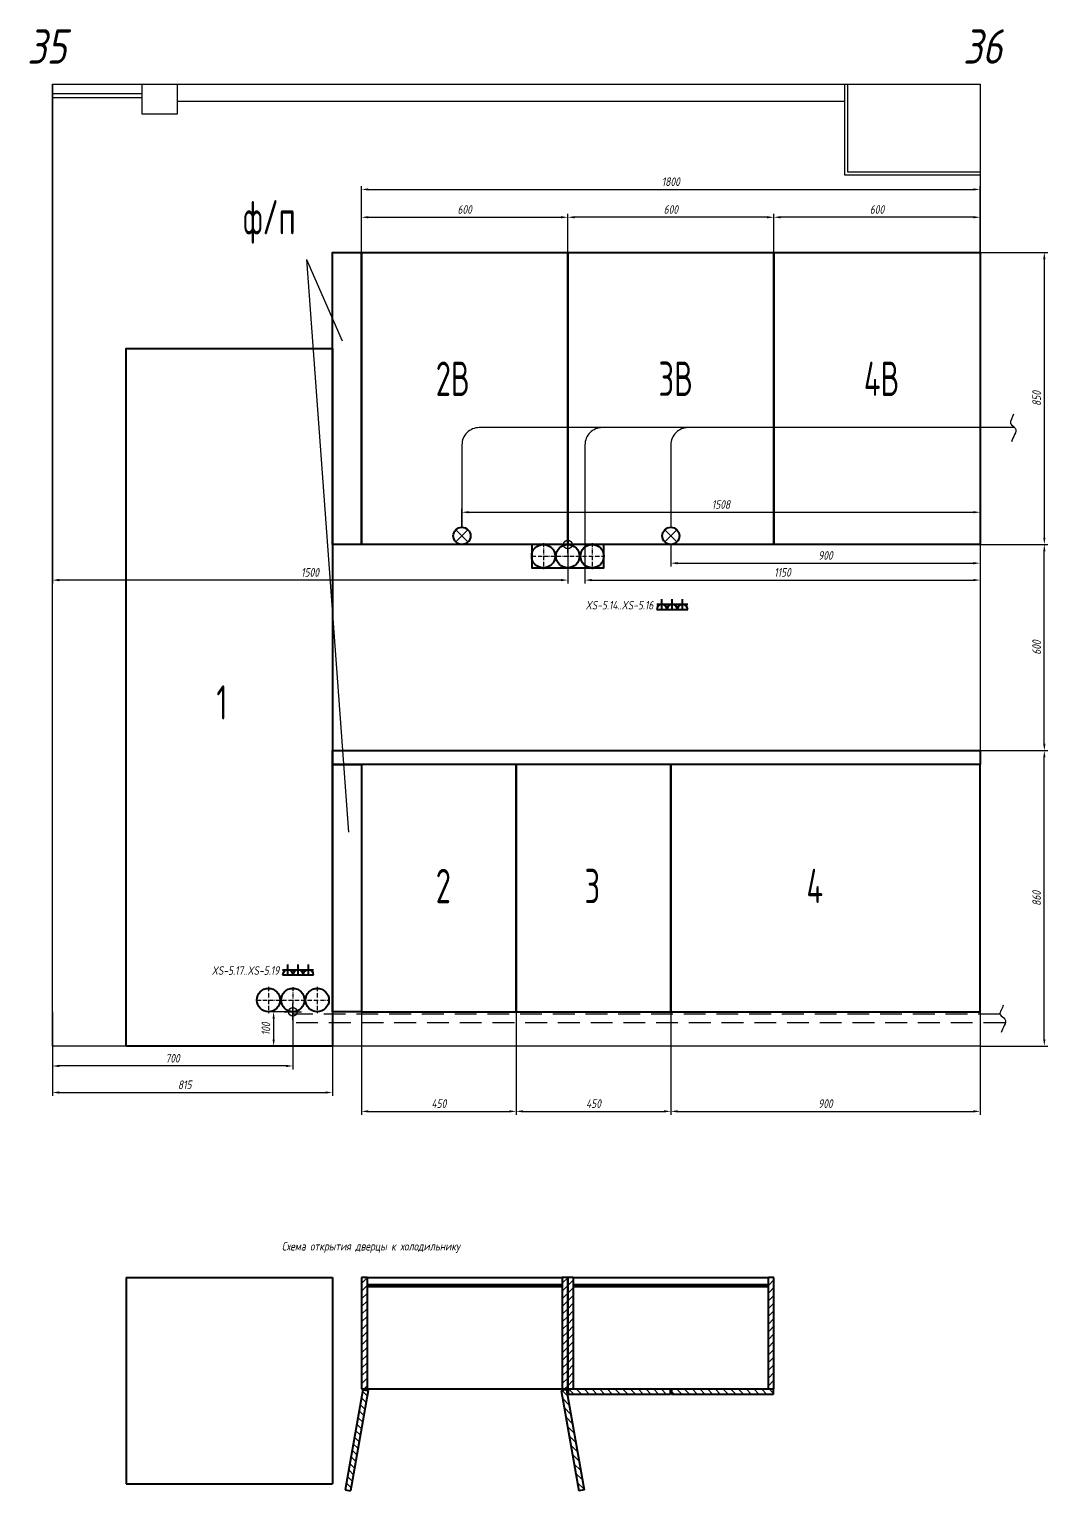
# Model space of a CAD drawing. Header units: millimetres. Extents: x -40374 to 56557, y -58468 to -14063.
# Drawn here: x 46896 to 49860, y -32633 to -28379 of the extents above; entities that cross this region are included whole.
import ezdxf
from ezdxf.enums import TextEntityAlignment as Align

# ---------------------------------------------------------------- set-up
doc = ezdxf.new("R2010")
doc.units = ezdxf.units.MM
doc.header["$PDMODE"] = 34
doc.header["$PDSIZE"] = 25
doc.linetypes.add('ACAD_ISO10W100', pattern=[18.5, 12, -3, 0.5, -3])
doc.linetypes.add('DASHED', pattern=[19.05, 12.7, -6.35])
for name, color, linetype in [('01 Черновое', 7, 'Continuous'), ('02 ЭОМ и СС', 7, 'Continuous'), ('03 Потолок', 7, 'Continuous'), ('04 Мебель', 5, 'Continuous'), ('11 Привязка размеры', 7, 'Continuous')]:
    doc.layers.add(name, color=color, linetype=linetype)
doc.layers.add('100 noprint', color=1, linetype='Continuous', plot=False)
doc.styles.add('GOST typeA', font='Gost.TTF')
doc.styles.get("Standard").update_dxf_attribs({"font": 'Ubuntu-R.ttf'})
doc.styles.add('ГОСТ-ISOCPEUR', font='isocpeui.ttf', dxfattribs={"width": 0.8})
doc.dimstyles.new('ISO-25', dxfattribs={"dimtxt": 2.5, "dimasz": 2.5, "dimexe": 1.25, "dimexo": 0.625, "dimtad": 1, "dimtxsty": 'Standard', "dimcen": 2.5, "dimadec": 0, "dimazin": 0, "dimtfac": 1, "dimtmove": 0, "dimatfit": 3, "dimfxl": 1, "dimarcsym": 0})
pattern_1 = [(45, (0, 1244.363), (-11.22532, 11.22532), [])]
pattern_2 = [(45, (0, 1244.363), (-2.24506403, 2.24506403), [])]
pattern_3 = [(135, (0, 1244.363), (-11.22532, -11.22532), [])]

# ---------------------------------------------------------------- blocks, each defined once
blk = doc.blocks.new('розетка скрытая трехполюсная')
at = {"color": 0, "lineweight": -2}
for p, q in [((-1.5, 1.5), (1.5, 1.5)), ((-1.5, 0), (1.5, 0)), ((0, 0), (0, 3))]:
    blk.add_line(p, q, dxfattribs=at)
blk.add_arc((0, 0), 1.5, 0, 180, dxfattribs=at)
blk = doc.blocks.new('*D996')
at = {"layer": '11 Привязка размеры', "color": 0, "lineweight": -2}
for p, q in [((46963.1, -31238.4), (46963.1, -31406.3)), ((47663.1, -31238.4), (47663.1, -31406.3)), ((47643.1, -31396.3), (46983.1, -31396.3))]:
    blk.add_line(p, q, dxfattribs=at)
at = {"layer": '11 Привязка размеры', "color": 0}
for points in [[(46983.1, -31392.9), (46983.1, -31399.6), (46963.1, -31396.3)], [(47643.1, -31399.6), (47643.1, -31392.9), (47663.1, -31396.3)]]:
    blk.add_solid(points, dxfattribs=at)
at = {"layer": 'Defpoints', "color": 0}
for p in [(46963.1, -31238.4), (47663.1, -31238.4), (46963.1, -31396.3)]:
    blk.add_point(p, dxfattribs=at)
at = {"layer": '11 Привязка размеры', "color": 0, "insert": (47313.1, -31373.8), "char_height": 25, "attachment_point": 5, "style": 'ГОСТ-ISOCPEUR'}
blk.add_mtext('700', dxfattribs=at)
blk = doc.blocks.new('*D997')
at = {"layer": '11 Привязка размеры', "color": 0, "lineweight": -2}
for p, q in [((46963.1, -28538.4), (46963.1, -29992.1)), ((48463.1, -29878.4), (48463.1, -29992.1)), ((48443.1, -29982.1), (46983.1, -29982.1))]:
    blk.add_line(p, q, dxfattribs=at)
at = {"layer": '11 Привязка размеры', "color": 0}
for points in [[(46983.1, -29978.7), (46983.1, -29985.4), (46963.1, -29982.1)], [(48443.1, -29985.4), (48443.1, -29978.7), (48463.1, -29982.1)]]:
    blk.add_solid(points, dxfattribs=at)
at = {"layer": 'Defpoints', "color": 0}
for p in [(46963.1, -28538.4), (48463.1, -29878.4), (46963.1, -29982.1)]:
    blk.add_point(p, dxfattribs=at)
at = {"layer": '11 Привязка размеры', "color": 0, "insert": (47713.1, -29959.6), "char_height": 25, "attachment_point": 5, "style": 'ГОСТ-ISOCPEUR'}
blk.add_mtext('1500', dxfattribs=at)
blk = doc.blocks.new('*D998')
at = {"layer": '11 Привязка размеры', "color": 0, "lineweight": -2}
for p, q in [((49663.1, -29028.4), (49860.1, -29028.4)), ((49850.1, -29048.4), (49850.1, -29858.4)), ((49663.1, -29878.4), (49860.1, -29878.4))]:
    blk.add_line(p, q, dxfattribs=at)
at = {"layer": '11 Привязка размеры', "color": 0}
for points in [[(49853.4, -29048.4), (49846.8, -29048.4), (49850.1, -29028.4)], [(49846.8, -29858.4), (49853.4, -29858.4), (49850.1, -29878.4)]]:
    blk.add_solid(points, dxfattribs=at)
at = {"layer": 'Defpoints', "color": 0}
for p in [(49663.1, -29028.4), (49663.1, -29878.4), (49850.1, -29878.4)]:
    blk.add_point(p, dxfattribs=at)
at = {"layer": '11 Привязка размеры', "color": 0, "insert": (49827.6, -29453.4), "char_height": 25, "attachment_point": 5, "rotation": 90, "style": 'ГОСТ-ISOCPEUR'}
blk.add_mtext('850', dxfattribs=at)
blk = doc.blocks.new('*D999')
at = {"layer": '11 Привязка размеры', "color": 0, "lineweight": -2}
for p, q in [((49063.1, -29028.4), (49063.1, -28916)), ((49643.1, -28926), (49083.1, -28926)), ((49663.1, -29028.4), (49663.1, -28916))]:
    blk.add_line(p, q, dxfattribs=at)
at = {"layer": '11 Привязка размеры', "color": 0}
for points in [[(49083.1, -28922.7), (49083.1, -28929.3), (49063.1, -28926)], [(49643.1, -28929.3), (49643.1, -28922.7), (49663.1, -28926)]]:
    blk.add_solid(points, dxfattribs=at)
at = {"layer": 'Defpoints', "color": 0}
for p in [(49063.1, -28926), (49063.1, -29028.4), (49663.1, -29028.4)]:
    blk.add_point(p, dxfattribs=at)
at = {"layer": '11 Привязка размеры', "color": 0, "insert": (49363.1, -28903.5), "char_height": 25, "attachment_point": 5, "style": 'ГОСТ-ISOCPEUR'}
blk.add_mtext('600', dxfattribs=at)
blk = doc.blocks.new('*D1000')
at = {"layer": '11 Привязка размеры', "color": 0, "lineweight": -2}
for p, q in [((48463.1, -29028.4), (48463.1, -28916)), ((49043.1, -28926), (48483.1, -28926)), ((49063.1, -29028.4), (49063.1, -28916))]:
    blk.add_line(p, q, dxfattribs=at)
at = {"layer": '11 Привязка размеры', "color": 0}
for points in [[(48483.1, -28922.7), (48483.1, -28929.3), (48463.1, -28926)], [(49043.1, -28929.3), (49043.1, -28922.7), (49063.1, -28926)]]:
    blk.add_solid(points, dxfattribs=at)
at = {"layer": 'Defpoints', "color": 0}
for p in [(48463.1, -28926), (48463.1, -29028.4), (49063.1, -29028.4)]:
    blk.add_point(p, dxfattribs=at)
at = {"layer": '11 Привязка размеры', "color": 0, "insert": (48763.1, -28903.5), "char_height": 25, "attachment_point": 5, "style": 'ГОСТ-ISOCPEUR'}
blk.add_mtext('600', dxfattribs=at)
blk = doc.blocks.new('*D1001')
at = {"layer": '11 Привязка размеры', "color": 0, "lineweight": -2}
for p, q in [((47863.1, -29028.4), (47863.1, -28916)), ((47883.1, -28926), (48443.1, -28926)), ((48463.1, -29028.4), (48463.1, -28916))]:
    blk.add_line(p, q, dxfattribs=at)
at = {"layer": '11 Привязка размеры', "color": 0}
for points in [[(47883.1, -28922.7), (47883.1, -28929.3), (47863.1, -28926)], [(48443.1, -28929.3), (48443.1, -28922.7), (48463.1, -28926)]]:
    blk.add_solid(points, dxfattribs=at)
at = {"layer": 'Defpoints', "color": 0}
for p in [(48463.1, -28926), (47863.1, -29028.4), (48463.1, -29028.4)]:
    blk.add_point(p, dxfattribs=at)
at = {"layer": '11 Привязка размеры', "color": 0, "insert": (48163.1, -28903.5), "char_height": 25, "attachment_point": 5, "style": 'ГОСТ-ISOCPEUR'}
blk.add_mtext('600', dxfattribs=at)
blk = doc.blocks.new('*D1002')
at = {"layer": '11 Привязка размеры', "color": 0, "lineweight": -2}
for p, q in [((47863.1, -29028.4), (47863.1, -28835.1)), ((49663.1, -29028.4), (49663.1, -28835.1)), ((47883.1, -28845.1), (49643.1, -28845.1))]:
    blk.add_line(p, q, dxfattribs=at)
at = {"layer": '11 Привязка размеры', "color": 0}
for points in [[(47883.1, -28841.8), (47883.1, -28848.4), (47863.1, -28845.1)], [(49643.1, -28848.4), (49643.1, -28841.8), (49663.1, -28845.1)]]:
    blk.add_solid(points, dxfattribs=at)
at = {"layer": 'Defpoints', "color": 0}
for p in [(49663.1, -28845.1), (47863.1, -29028.4), (49663.1, -29028.4)]:
    blk.add_point(p, dxfattribs=at)
at = {"layer": '11 Привязка размеры', "color": 0, "insert": (48763.1, -28822.6), "char_height": 25, "attachment_point": 5, "style": 'ГОСТ-ISOCPEUR'}
blk.add_mtext('1800', dxfattribs=at)
blk = doc.blocks.new('*D1003')
at = {"layer": '11 Привязка размеры', "color": 0, "lineweight": -2}
for p, q in [((49663.1, -30478.4), (49860.1, -30478.4)), ((49850.1, -31318.4), (49850.1, -30498.4)), ((49663.1, -31338.4), (49860.1, -31338.4))]:
    blk.add_line(p, q, dxfattribs=at)
at = {"layer": '11 Привязка размеры', "color": 0}
for points in [[(49853.4, -30498.4), (49846.8, -30498.4), (49850.1, -30478.4)], [(49846.8, -31318.4), (49853.4, -31318.4), (49850.1, -31338.4)]]:
    blk.add_solid(points, dxfattribs=at)
at = {"layer": 'Defpoints', "color": 0}
for p in [(49663.1, -30478.4), (49850.1, -30478.4), (49663.1, -31338.4)]:
    blk.add_point(p, dxfattribs=at)
at = {"layer": '11 Привязка размеры', "color": 0, "insert": (49827.6, -30908.4), "char_height": 25, "attachment_point": 5, "rotation": 90, "style": 'ГОСТ-ISOCPEUR'}
blk.add_mtext('860', dxfattribs=at)
blk = doc.blocks.new('*D1004')
at = {"layer": '11 Привязка размеры', "color": 0, "lineweight": -2}
for p, q in [((48763.1, -31238.4), (48763.1, -31538.3)), ((49663.1, -31238.4), (49663.1, -31538.3)), ((48783.1, -31528.3), (49643.1, -31528.3))]:
    blk.add_line(p, q, dxfattribs=at)
at = {"layer": '11 Привязка размеры', "color": 0}
for points in [[(48783.1, -31525), (48783.1, -31531.7), (48763.1, -31528.3)], [(49643.1, -31531.7), (49643.1, -31525), (49663.1, -31528.3)]]:
    blk.add_solid(points, dxfattribs=at)
at = {"layer": 'Defpoints', "color": 0}
for p in [(48763.1, -31238.4), (49663.1, -31238.4), (49663.1, -31528.3)]:
    blk.add_point(p, dxfattribs=at)
at = {"layer": '11 Привязка размеры', "color": 0, "insert": (49213.1, -31505.8), "char_height": 25, "attachment_point": 5, "style": 'ГОСТ-ISOCPEUR'}
blk.add_mtext('900', dxfattribs=at)
blk = doc.blocks.new('*D1005')
at = {"layer": '11 Привязка размеры', "color": 0, "lineweight": -2}
for p, q in [((48313.1, -31238.4), (48313.1, -31538.3)), ((48763.1, -31238.4), (48763.1, -31538.3)), ((48333.1, -31528.3), (48743.1, -31528.3))]:
    blk.add_line(p, q, dxfattribs=at)
at = {"layer": '11 Привязка размеры', "color": 0}
for points in [[(48333.1, -31525), (48333.1, -31531.7), (48313.1, -31528.3)], [(48743.1, -31531.7), (48743.1, -31525), (48763.1, -31528.3)]]:
    blk.add_solid(points, dxfattribs=at)
at = {"layer": 'Defpoints', "color": 0}
for p in [(48313.1, -31238.4), (48763.1, -31238.4), (48763.1, -31528.3)]:
    blk.add_point(p, dxfattribs=at)
at = {"layer": '11 Привязка размеры', "color": 0, "insert": (48538.1, -31505.8), "char_height": 25, "attachment_point": 5, "style": 'ГОСТ-ISOCPEUR'}
blk.add_mtext('450', dxfattribs=at)
blk = doc.blocks.new('*D1006')
at = {"layer": '11 Привязка размеры', "color": 0, "lineweight": -2}
for p, q in [((47863.1, -31238.4), (47863.1, -31538.3)), ((48313.1, -31238.4), (48313.1, -31538.3)), ((47883.1, -31528.3), (48293.1, -31528.3))]:
    blk.add_line(p, q, dxfattribs=at)
at = {"layer": '11 Привязка размеры', "color": 0}
for points in [[(47883.1, -31525), (47883.1, -31531.7), (47863.1, -31528.3)], [(48293.1, -31531.7), (48293.1, -31525), (48313.1, -31528.3)]]:
    blk.add_solid(points, dxfattribs=at)
at = {"layer": 'Defpoints', "color": 0}
for p in [(47863.1, -31238.4), (48313.1, -31238.4), (48313.1, -31528.3)]:
    blk.add_point(p, dxfattribs=at)
at = {"layer": '11 Привязка размеры', "color": 0, "insert": (48088.1, -31505.8), "char_height": 25, "attachment_point": 5, "style": 'ГОСТ-ISOCPEUR'}
blk.add_mtext('450', dxfattribs=at)
blk = doc.blocks.new('*D1007')
at = {"layer": '11 Привязка размеры', "color": 0, "lineweight": -2}
for p, q in [((49663.1, -29878.4), (49860.1, -29878.4)), ((49850.1, -30458.4), (49850.1, -29898.4)), ((49663.1, -30478.4), (49860.1, -30478.4))]:
    blk.add_line(p, q, dxfattribs=at)
at = {"layer": '11 Привязка размеры', "color": 0}
for points in [[(49853.4, -29898.4), (49846.8, -29898.4), (49850.1, -29878.4)], [(49846.8, -30458.4), (49853.4, -30458.4), (49850.1, -30478.4)]]:
    blk.add_solid(points, dxfattribs=at)
at = {"layer": 'Defpoints', "color": 0}
for p in [(49663.1, -29878.4), (49850.1, -29878.4), (49663.1, -30478.4)]:
    blk.add_point(p, dxfattribs=at)
at = {"layer": '11 Привязка размеры', "color": 0, "insert": (49827.6, -30178.4), "char_height": 25, "attachment_point": 5, "rotation": 90, "style": 'ГОСТ-ISOCPEUR'}
blk.add_mtext('600', dxfattribs=at)
blk = doc.blocks.new('*D1008')
at = {"layer": '11 Привязка размеры', "color": 0, "lineweight": -2}
for p, q in [((46963.1, -31338.4), (46963.1, -31483.5)), ((47778.1, -31338.4), (47778.1, -31483.5)), ((46983.1, -31473.5), (47758.1, -31473.5))]:
    blk.add_line(p, q, dxfattribs=at)
at = {"layer": '11 Привязка размеры', "color": 0}
for points in [[(46983.1, -31470.1), (46983.1, -31476.8), (46963.1, -31473.5)], [(47758.1, -31476.8), (47758.1, -31470.1), (47778.1, -31473.5)]]:
    blk.add_solid(points, dxfattribs=at)
at = {"layer": 'Defpoints', "color": 0}
for p in [(46963.1, -31338.4), (47778.1, -31338.4), (47778.1, -31473.5)]:
    blk.add_point(p, dxfattribs=at)
at = {"layer": '11 Привязка размеры', "color": 0, "insert": (47348.4, -31451), "char_height": 25, "attachment_point": 5, "style": 'ГОСТ-ISOCPEUR'}
blk.add_mtext('815', dxfattribs=at)
blk = doc.blocks.new('*D1009')
at = {"layer": '11 Привязка размеры', "color": 0, "lineweight": -2}
for p, q in [((47663.1, -31238.4), (47597.1, -31238.4)), ((47607.1, -31258.4), (47607.1, -31318.4)), ((47663.1, -31338.4), (47597.1, -31338.4))]:
    blk.add_line(p, q, dxfattribs=at)
at = {"layer": '11 Привязка размеры', "color": 0}
for points in [[(47610.5, -31258.4), (47603.8, -31258.4), (47607.1, -31238.4)], [(47603.8, -31318.4), (47610.5, -31318.4), (47607.1, -31338.4)]]:
    blk.add_solid(points, dxfattribs=at)
at = {"layer": 'Defpoints', "color": 0}
for p in [(47663.1, -31238.4), (47607.1, -31338.4), (47663.1, -31338.4)]:
    blk.add_point(p, dxfattribs=at)
at = {"layer": '11 Привязка размеры', "color": 0, "insert": (47584.6, -31288.4), "char_height": 25, "attachment_point": 5, "rotation": 90, "style": 'ГОСТ-ISOCPEUR'}
blk.add_mtext('100', dxfattribs=at)
blk = doc.blocks.new('*D1010')
at = {"layer": '11 Привязка размеры', "color": 0, "lineweight": -2}
for p, q in [((48763.1, -29878.4), (48763.1, -29942.8)), ((49663.1, -29878.4), (49663.1, -29942.8)), ((48783.1, -29932.8), (49643.1, -29932.8))]:
    blk.add_line(p, q, dxfattribs=at)
at = {"layer": '11 Привязка размеры', "color": 0}
for points in [[(48783.1, -29929.5), (48783.1, -29936.2), (48763.1, -29932.8)], [(49643.1, -29936.2), (49643.1, -29929.5), (49663.1, -29932.8)]]:
    blk.add_solid(points, dxfattribs=at)
at = {"layer": 'Defpoints', "color": 0}
for p in [(48763.1, -29878.4), (49663.1, -29878.4), (49663.1, -29932.8)]:
    blk.add_point(p, dxfattribs=at)
at = {"layer": '11 Привязка размеры', "color": 0, "insert": (49213.1, -29910.3), "char_height": 25, "attachment_point": 5, "style": 'ГОСТ-ISOCPEUR'}
blk.add_mtext('900', dxfattribs=at)
blk = doc.blocks.new('*D1011')
at = {"layer": '11 Привязка размеры', "color": 0, "lineweight": -2}
for p, q in [((48155.1, -29828.4), (48155.1, -29774.6)), ((49663.1, -29878.4), (49663.1, -29774.6)), ((48175.1, -29784.6), (49643.1, -29784.6))]:
    blk.add_line(p, q, dxfattribs=at)
at = {"layer": '11 Привязка размеры', "color": 0}
for points in [[(48175.1, -29781.3), (48175.1, -29787.9), (48155.1, -29784.6)], [(49643.1, -29787.9), (49643.1, -29781.3), (49663.1, -29784.6)]]:
    blk.add_solid(points, dxfattribs=at)
at = {"layer": 'Defpoints', "color": 0}
for p in [(49663.1, -29784.6), (48155.1, -29828.4), (49663.1, -29878.4)]:
    blk.add_point(p, dxfattribs=at)
at = {"layer": '11 Привязка размеры', "color": 0, "insert": (48909.1, -29762.1), "char_height": 25, "attachment_point": 5, "style": 'ГОСТ-ISOCPEUR'}
blk.add_mtext('1508', dxfattribs=at)
blk = doc.blocks.new('*D1012')
at = {"layer": '11 Привязка размеры', "color": 0, "lineweight": -2}
for p, q in [((48513.1, -29878.2), (48513.1, -29992.1)), ((49663.1, -29878.4), (49663.1, -29992.1)), ((48533.1, -29982.1), (49643.1, -29982.1))]:
    blk.add_line(p, q, dxfattribs=at)
at = {"layer": '11 Привязка размеры', "color": 0}
for points in [[(48533.1, -29978.7), (48533.1, -29985.4), (48513.1, -29982.1)], [(49643.1, -29985.4), (49643.1, -29978.7), (49663.1, -29982.1)]]:
    blk.add_solid(points, dxfattribs=at)
at = {"layer": 'Defpoints', "color": 0}
for p in [(48513.1, -29878.2), (49663.1, -29878.4), (49663.1, -29982.1)]:
    blk.add_point(p, dxfattribs=at)
at = {"layer": '11 Привязка размеры', "color": 0, "insert": (49088.1, -29959.6), "char_height": 25, "attachment_point": 5, "style": 'ГОСТ-ISOCPEUR'}
blk.add_mtext('1150', dxfattribs=at)

msp = doc.modelspace()

# ---------------------------------------------------------------- hatches: boundary and pattern name
at = {"layer": '04 Мебель', "lineweight": 5}
h = msp.add_hatch(dxfattribs=at)
h.set_pattern_fill('ANSI31', color=256, scale=5)
h.set_pattern_definition(pattern_1)
h.paths.add_polyline_path([(47879.1, -32012.4), (47863.1, -32012.4), (47863.1, -32336.4), (47879.1, -32336.4)])
h.paths.add_polyline_path([(48463.1, -32012.4), (48447.1, -32012.4), (48447.1, -32336.4), (48463.1, -32336.4)])
h = msp.add_hatch(dxfattribs=at)
h.set_pattern_fill('ANSI31', color=256, scale=5)
h.set_pattern_definition(pattern_1)
h.paths.add_polyline_path([(48479.1, -32012.4), (48463.1, -32012.4), (48463.1, -32336.4), (48479.1, -32336.4)])
h.paths.add_polyline_path([(49063.1, -32012.4), (49047.1, -32012.4), (49047.1, -32336.4), (49061.1, -32336.4), (49063.1, -32336.4)])
h = msp.add_hatch(dxfattribs=at)
h.set_pattern_fill('ANSI31', color=256)
h.set_pattern_definition(pattern_2)
h.paths.add_polyline_path([(48447.1, -32032.4), (47879.1, -32032.4), (47879.1, -32038.4), (48447.1, -32038.4)])
h = msp.add_hatch(dxfattribs=at)
h.set_pattern_fill('ANSI31', color=256)
h.set_pattern_definition(pattern_2)
h.paths.add_polyline_path([(49047.1, -32032.4), (48479.1, -32032.4), (48479.1, -32038.4), (49047.1, -32038.4)])
h = msp.add_hatch(dxfattribs=at)
h.set_pattern_fill('ANSI31', color=256, scale=5, angle=90)
h.set_pattern_definition(pattern_3)
h.paths.add_polyline_path([(47882.5, -32341.1), (47866.8, -32338.4), (47815.4, -32629.9), (47831.1, -32632.7)])
h.paths.add_polyline_path([(48459.5, -32338.4), (48443.7, -32341.1), (48495.1, -32632.7), (48510.9, -32629.9)])
h = msp.add_hatch(dxfattribs=at)
h.set_pattern_fill('ANSI31', color=256, scale=5, angle=90)
h.set_pattern_definition(pattern_3)
h.paths.add_polyline_path([(48761.1, -32336.4), (48465.1, -32336.4), (48465.1, -32352.4), (48761.1, -32352.4)])
h.paths.add_polyline_path([(49061.1, -32336.4), (48765.1, -32336.4), (48765.1, -32352.4), (49061.1, -32352.4)])

# ---------------------------------------------------------------- linework, layer by layer
at = {"layer": '01 Черновое'}
msp.add_lwpolyline([(46963.1, -31338.4), (46963.1, -28538.4), (49663.1, -28538.4), (49663.1, -31338.4)], close=True, dxfattribs=at)
at = {"layer": '02 ЭОМ и СС', "ltscale": 5}
msp.add_line((49763.9, -29538.4), (48205.1, -29538.4), dxfattribs=at)
at = {"layer": '02 ЭОМ и СС', "color": 3}
for p, q in [((48172.8, -29871.1), (48137.4, -29835.7)), ((48137.4, -29871.1), (48172.8, -29835.7)), ((48780.8, -29871.1), (48745.4, -29835.7)), ((48745.4, -29871.1), (48780.8, -29835.7))]:
    msp.add_line(p, q, dxfattribs=at)
at = {"layer": '02 ЭОМ и СС', "linetype": 'DASHED', "ltscale": 5}
for p, q in [((49721.5, -31245.9), (47663.1, -31245.9)), ((49736.4, -31270.9), (47663.1, -31270.9))]:
    msp.add_line(p, q, dxfattribs=at)
at = {"layer": '02 ЭОМ и СС', "ltscale": 5, "flags": 128}
for points in [[(48205.1, -29538.4, 0.414214), (48155.1, -29588.4), (48155.1, -29828.4)], [(48563.1, -29538.4, 0.414214), (48513.1, -29588.4), (48513.1, -29878.4)], [(48813.1, -29538.4, 0.414214), (48763.1, -29588.4), (48763.1, -29828.4)]]:
    msp.add_lwpolyline(points, format="xyb", dxfattribs=at)
at = {"layer": '02 ЭОМ и СС', "color": 3, "lineweight": 40}
for centre in [(48155.1, -29853.4), (48763.1, -29853.4)]:
    msp.add_circle(centre, 25, dxfattribs=at)
at = {"layer": '02 ЭОМ и СС', "color": 1, "lineweight": 40}
for centre in [(48392.1, -29912.4), (48463.1, -29912.4), (48534.1, -29912.4), (47592.1, -31204.4), (47663.1, -31204.4), (47734.1, -31204.4)]:
    msp.add_circle(centre, 34, dxfattribs=at)
at = {"layer": '03 Потолок', "color": 1, "ltscale": 10}
for p, q in [((47223.1, -28538.4), (47223.1, -28625.4)), ((47327.1, -28625.4), (47327.1, -28538.4)), ((47223.1, -28625.4), (47327.1, -28625.4))]:
    msp.add_line(p, q, dxfattribs=at)
at = {"layer": '03 Потолок', "color": 1, "lineweight": -2}
for p, q in [((46963.1, -28565.4), (47223.1, -28565.4)), ((46963.1, -28577.9), (47223.1, -28577.9)), ((47327.1, -28588.4), (49268.1, -28588.4))]:
    msp.add_line(p, q, dxfattribs=at)
at = {"layer": '03 Потолок', "color": 1, "lineweight": -2, "flags": 128}
msp.add_lwpolyline([(49268.1, -28538.4), (49268.1, -28802.9), (49663.1, -28802.9)], dxfattribs=at)
at = {"layer": '03 Потолок', "color": 1, "lineweight": -2}
msp.add_lwpolyline([(49277.6, -28538.4), (49277.6, -28793.4), (49663.1, -28793.4)], dxfattribs=at)
at = {"layer": '04 Мебель'}
for q in [(47806.7, -29285.3), (47825.5, -30716)]:
    msp.add_line((47702.6, -29049.1), q, dxfattribs=at)
at = {"layer": '04 Мебель', "lineweight": 40}
for p, q in [((47178.1, -32012.4), (47178.1, -32612.4)), ((47178.1, -32012.4), (47778.1, -32012.4)), ((47778.1, -32012.4), (47778.1, -32612.4)), ((47879.1, -32012.4), (47863.1, -32012.4)), ((47863.1, -32012.4), (47863.1, -32336.4)), ((47879.1, -32012.4), (47879.1, -32336.4)), ((47879.1, -32012.4), (48447.1, -32012.4)), ((48447.1, -32012.4), (48447.1, -32336.4)), ((48463.1, -32012.4), (48447.1, -32012.4)), ((48479.1, -32012.4), (48463.1, -32012.4)), ((48463.1, -32012.4), (48463.1, -32336.4)), ((48463.1, -32336.4), (48463.1, -32012.4)), ((48479.1, -32012.4), (48479.1, -32336.4)), ((48479.1, -32012.4), (49047.1, -32012.4)), ((49063.1, -32012.4), (49047.1, -32012.4)), ((49047.1, -32336.4), (49047.1, -32012.4)), ((49063.1, -32336.4), (49063.1, -32012.4)), ((47879.1, -32032.4), (48447.1, -32032.4)), ((47879.1, -32038.4), (48447.1, -32038.4)), ((48479.1, -32032.4), (49047.1, -32032.4)), ((48479.1, -32038.4), (49047.1, -32038.4)), ((47866.8, -32338.4), (47815.4, -32629.9)), ((47882.5, -32341.1), (47831.1, -32632.7)), ((47863.1, -32336.4), (47879.1, -32336.4)), ((47866.8, -32338.4), (47882.5, -32341.1)), ((47879.1, -32336.4), (48447.1, -32336.4)), ((48459.5, -32338.4), (48443.7, -32341.1)), ((48443.7, -32341.1), (48495.1, -32632.7)), ((48447.1, -32336.4), (48463.1, -32336.4)), ((48459.5, -32338.4), (48510.9, -32629.9)), ((48463.1, -32336.4), (48479.1, -32336.4)), ((48465.1, -32336.4), (48761.1, -32336.4)), ((48465.1, -32352.4), (48465.1, -32336.4)), ((48761.1, -32352.4), (48465.1, -32352.4)), ((48479.1, -32336.4), (49047.1, -32336.4)), ((48761.1, -32336.4), (48761.1, -32352.4)), ((48765.1, -32336.4), (49063.1, -32336.4)), ((48765.1, -32336.4), (48765.1, -32352.4)), ((49061.1, -32352.4), (48765.1, -32352.4)), ((49047.1, -32336.4), (49061.1, -32336.4)), ((49061.1, -32336.4), (49061.1, -32352.4)), ((47178.1, -32612.4), (47778.1, -32612.4)), ((47815.4, -32629.9), (47831.1, -32632.7)), ((48510.9, -32629.9), (48495.1, -32632.7))]:
    msp.add_line(p, q, dxfattribs=at)
at = {"layer": '04 Мебель', "lineweight": 40, "flags": 128}
for points in [[(47863.1, -29028.4), (47863.1, -29878.4), (47778.1, -29878.4), (47778.1, -29028.4)], [(47863.1, -29878.4), (47863.1, -29028.4), (48463.1, -29028.4), (48463.1, -29878.4)], [(48463.1, -29878.4), (48463.1, -29028.4), (49063.1, -29028.4), (49063.1, -29878.4)], [(49063.1, -29878.4), (49063.1, -29028.4), (49663.1, -29028.4), (49663.1, -29878.4)], [(47178.1, -31338.4), (47178.1, -29308.4), (47778.1, -29308.4), (47778.1, -31338.4)], [(47863.1, -30518.4), (47863.1, -31238.4), (47778.1, -31238.4), (47778.1, -30518.4)]]:
    msp.add_lwpolyline(points, close=True, dxfattribs=at)
at = {"layer": '04 Мебель', "lineweight": 40}
for points in [[(49663.1, -30518.4), (47778.1, -30518.4), (47778.1, -30478.4), (49663.1, -30478.4)], [(48313.1, -30518.4), (47863.1, -30518.4), (47863.1, -31238.4), (48313.1, -31238.4)], [(48763.1, -30518.4), (48313.1, -30518.4), (48313.1, -31238.4), (48763.1, -31238.4)], [(49663.1, -30518.4), (48763.1, -30518.4), (48763.1, -31238.4), (49663.1, -31238.4)]]:
    msp.add_lwpolyline(points, close=True, dxfattribs=at)
at = {"layer": '100 noprint', "color": 2, "lineweight": -2}
msp.add_line((49663.1, -30518.4), (49663.1, -30478.4), dxfattribs=at)
at = {"layer": '11 Привязка размеры', "linetype": 'ACAD_ISO10W100'}
for p, q in [((48392.1, -29874.3), (48392.1, -29950.1)), ((48463.1, -29874.5), (48463.1, -29950.3)), ((48534.1, -29874.3), (48534.1, -29950.1)), ((48358.1, -29912.4), (48568.1, -29912.4)), ((47592.1, -31166.3), (47592.1, -31242.1)), ((47663.1, -31166.5), (47663.1, -31242.3)), ((47734.1, -31166.3), (47734.1, -31242.1)), ((47558.1, -31204.4), (47768.1, -31204.4))]:
    msp.add_line(p, q, dxfattribs=at)
at = {"layer": '11 Привязка размеры', "lineweight": 40, "flags": 128}
msp.add_lwpolyline([(48358.1, -29878.4), (48358.1, -29946.2), (48568.1, -29946.2), (48568.1, -29878.2)], close=True, dxfattribs=at)
at = {"layer": '11 Привязка размеры', "start_tangent": (-0.158678, -0.98733), "end_tangent": (-0.213167, -0.977016)}
for points in [[(49760.4, -29498.8), (49751.8, -29526.6), (49765.2, -29540), (49754.7, -29579.3)], [(49730.4, -31218.8), (49721.7, -31246.6), (49735.2, -31260), (49724.6, -31299.3)]]:
    msp.add_spline(points, degree=3, dxfattribs=at)
at = {"layer": '11 Привязка размеры', "lineweight": -2}
for p in [(48463.1, -29878.4), (47663.1, -31238.4)]:
    msp.add_point(p, dxfattribs=at)

# ---------------------------------------------------------------- block references
at = {"layer": '02 ЭОМ и СС', "color": 1, "lineweight": 40, "xscale": 10, "yscale": 10, "zscale": 10}
for p in [(48737.1, -30067.6), (48767.1, -30067.6), (48797.1, -30067.6), (47648.3, -31131), (47678.3, -31131), (47708.3, -31131)]:
    msp.add_blockref('розетка скрытая трехполюсная', p, dxfattribs=at)

# ---------------------------------------------------------------- texts
at = {"insert": (47631.1, -31908.4), "char_height": 25, "width": 1261.002, "attachment_point": 1, "style": 'ГОСТ-ISOCPEUR'}
msp.add_mtext('Схема открытия дверцы к холодильнику', dxfattribs=at)
at = {"layer": '02 ЭОМ и СС', "linetype": 'Continuous', "style": 'ГОСТ-ISOCPEUR', "width": 0.8}
for s, p in [('XS-5.14..XS-5.16', (48712.1, -30067.6)), ('XS-5.17..XS-5.19', (47623.3, -31131))]:
    msp.add_text(s, height=25, dxfattribs=at).set_placement(p, align=Align.RIGHT)
at = {"layer": '04 Мебель', "lineweight": 40, "style": 'GOST typeA', "width": 0.8}
for s, p in [('ф/п', (47518.2, -28976)), ('2В', (48079, -29446.1)), ('3В', (48727.3, -29446.1)), ('4В', (49324.9, -29446.1)), ('1', (47440.6, -30388.2)), ('2', (48079, -30922.5)), ('3', (48512, -30922.5)), ('4', (49157.9, -30922.5))]:
    msp.add_text(s, height=100, dxfattribs=at).set_placement(p)
at = {"layer": '100 noprint', "style": 'ГОСТ-ISOCPEUR', "width": 0.8}
for s, p in [('35', (46947.3, -28428.9)), ('36', (49670.7, -28428.9))]:
    msp.add_text(s, height=100, dxfattribs=at).set_placement(p, align=Align.MIDDLE)

# ---------------------------------------------------------------- dimensions: what is measured, and where the dimension line sits
at = {"layer": '11 Привязка размеры'}
for base, p1, p2, picture, middle in [((46963.1, -29982.1), (48463.1, -29878.4), (46963.1, -28538.4), '*D997', (47713.1, -29982.1)), ((46963.1, -31396.3), (47663.1, -31238.4), (46963.1, -31238.4), '*D996', (47313.1, -31396.3)), ((47778.1, -31473.5), (46963.1, -31338.4), (47778.1, -31338.4), '*D1008', (47348.4, -31473.5))]:
    dim = msp.add_linear_dim(base=base, p1=p1, p2=p2, dimstyle='ISO-25', override={"dimtxt": 25, "dimasz": 20, "dimexe": 10, "dimexo": 0, "dimgap": 10, "dimdec": 0, "dimtxsty": 'ГОСТ-ISOCPEUR'}, dxfattribs=at)
    dim.commit()
    dim.dimension.update_dxf_attribs({"geometry": picture, "text_midpoint": middle, "dimtype": 160})
for base, p1, p2, picture, middle in [((49663.1, -28845.1), (47863.1, -29028.4), (49663.1, -29028.4), '*D1002', (48763.1, -28822.6)), ((48463.1, -28926), (47863.1, -29028.4), (48463.1, -29028.4), '*D1001', (48163.1, -28903.5)), ((48463.1, -28926), (49063.1, -29028.4), (48463.1, -29028.4), '*D1000', (48763.1, -28903.5)), ((49063.1, -28926), (49663.1, -29028.4), (49063.1, -29028.4), '*D999', (49363.1, -28903.5)), ((49663.1, -29784.6), (48155.1, -29828.4), (49663.1, -29878.4), '*D1011', (48909.1, -29762.1)), ((49663.1, -29982.1), (48513.1, -29878.2), (49663.1, -29878.4), '*D1012', (49088.1, -29959.6)), ((49663.1, -29932.8), (48763.1, -29878.4), (49663.1, -29878.4), '*D1010', (49213.1, -29910.3)), ((48313.1, -31528.3), (47863.1, -31238.4), (48313.1, -31238.4), '*D1006', (48088.1, -31505.8)), ((48763.1, -31528.3), (48313.1, -31238.4), (48763.1, -31238.4), '*D1005', (48538.1, -31505.8)), ((49663.1, -31528.3), (48763.1, -31238.4), (49663.1, -31238.4), '*D1004', (49213.1, -31505.8))]:
    dim = msp.add_linear_dim(base=base, p1=p1, p2=p2, dimstyle='ISO-25', override={"dimtxt": 25, "dimasz": 20, "dimexe": 10, "dimexo": 0, "dimgap": 10, "dimdec": 0, "dimtxsty": 'ГОСТ-ISOCPEUR'}, dxfattribs=at)
    dim.commit()
    dim.dimension.update_dxf_attribs({"geometry": picture, "text_midpoint": middle})
for base, p1, p2, picture, middle in [((49850.1, -29878.4), (49663.1, -29028.4), (49663.1, -29878.4), '*D998', (49827.6, -29453.4)), ((49850.1, -29878.4), (49663.1, -30478.4), (49663.1, -29878.4), '*D1007', (49827.6, -30178.4)), ((49850.1, -30478.4), (49663.1, -31338.4), (49663.1, -30478.4), '*D1003', (49827.6, -30908.4)), ((47607.1, -31338.4), (47663.1, -31238.4), (47663.1, -31338.4), '*D1009', (47584.6, -31288.4))]:
    dim = msp.add_linear_dim(base=base, p1=p1, p2=p2, angle=90, dimstyle='ISO-25', override={"dimtxt": 25, "dimasz": 20, "dimexe": 10, "dimexo": 0, "dimgap": 10, "dimdec": 0, "dimtxsty": 'ГОСТ-ISOCPEUR'}, dxfattribs=at)
    dim.commit()
    dim.dimension.update_dxf_attribs({"geometry": picture, "text_midpoint": middle})

doc.saveas('drawing.dxf')
